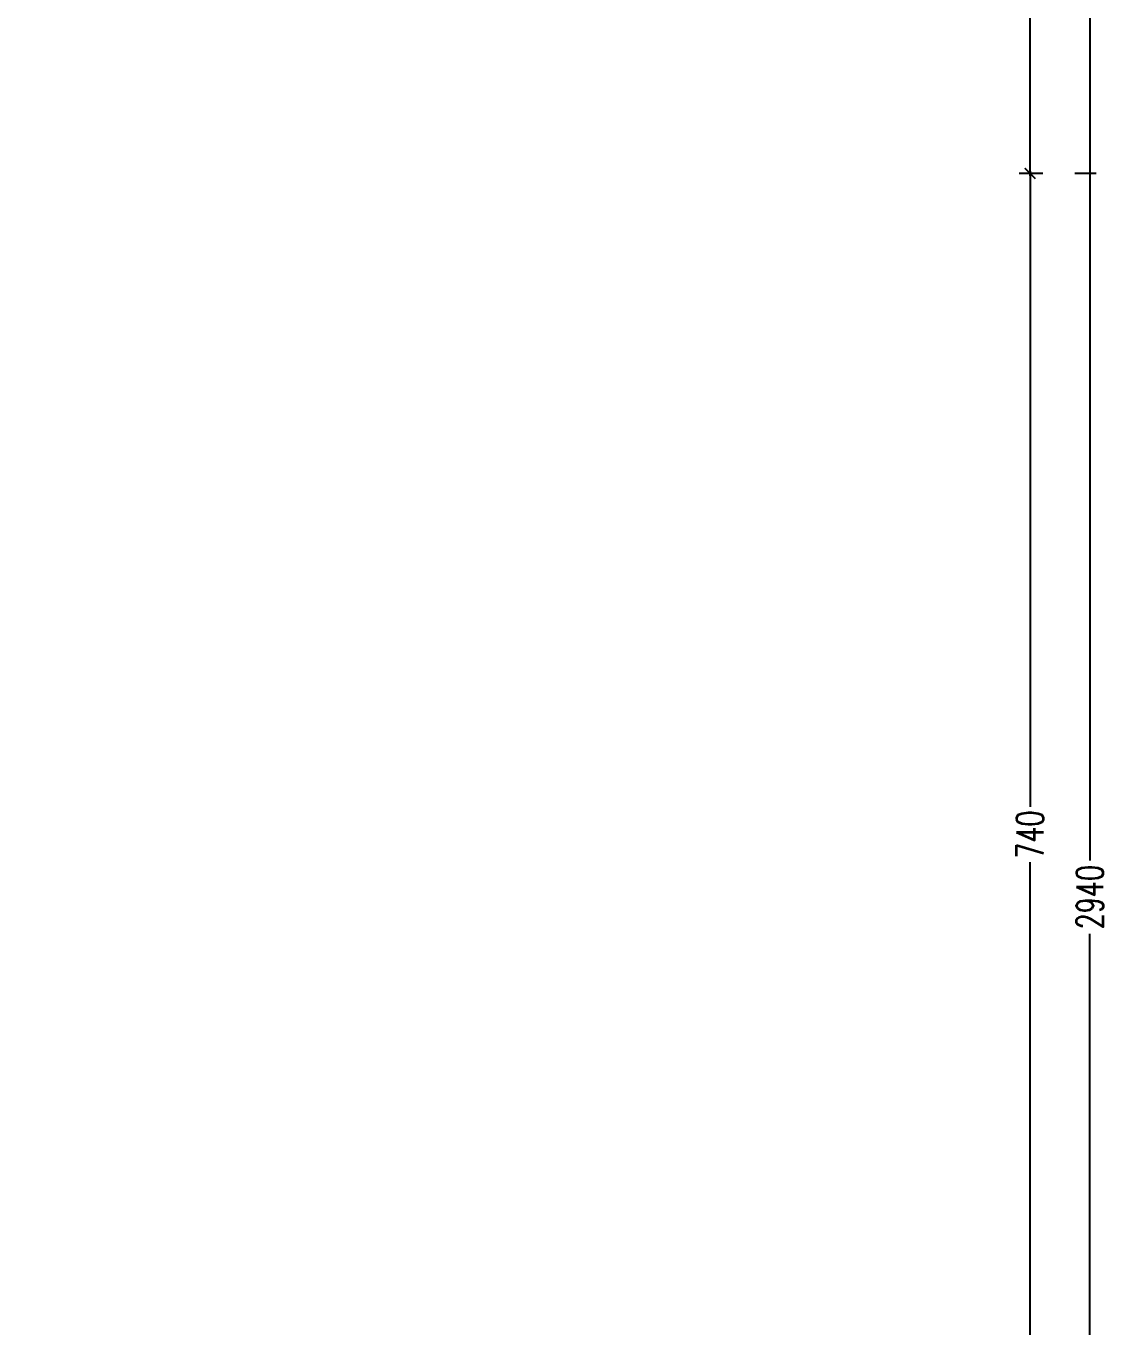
# Model space of a CAD drawing. Header units: centimetres. Extents: x -3207095 to 15275363, y -32656 to 4798027.
# Drawn here: x 689563 to 690170, y 4438049 to 4438776 of the extents above; entities that cross this region are included whole.
import ezdxf

# ---------------------------------------------------------------- set-up
doc = ezdxf.new("R2010")
doc.units = ezdxf.units.CM
doc.linetypes.add('ACAD_ISO03W100', pattern=[30, 12, -18])
doc.linetypes.add('DUZ', pattern=[500, 500])
doc.layers.get('0').update_dxf_attribs({"color": 1, "linetype": 'DUZ'})
doc.layers.add('DIM', color=1, linetype='DUZ')
doc.styles.add('DIM', font='ROMANSTW.SHX', dxfattribs={"width": 0.7})
doc.dimstyles.new('1_100', dxfattribs={"dimtxt": 15, "dimasz": 6, "dimexe": 6, "dimexo": 0, "dimgap": 2, "dimtad": 0, "dimdec": 1, "dimzin": 11, "dimdsep": 46, "dimtxsty": 'DIM', "dimblk": 'ARCHTICK', "dimcen": 3, "dimdle": 1.25, "dimclrt": 2, "dimadec": 0, "dimazin": 0, "dimtfac": 1.25, "dimtdec": 1, "dimtix": 1, "dimtofl": 0, "dimtmove": 1, "dimatfit": 3, "dimldrblk": 'ARCHTICK', "dimfxl": 20, "dimfxlon": 1, "dimtolj": 1, "dimtzin": 0, "dimarcsym": 0})

# ---------------------------------------------------------------- blocks, each defined once
blk = doc.blocks.new('_ArchTick')
at = {"color": 0, "linetype": 'ByBlock', "const_width": 0.15}
blk.add_lwpolyline([(-0.5, -0.5), (0.5, 0.5)], dxfattribs=at)
blk = doc.blocks.new('*D4840')
at = {"layer": 'Defpoints', "color": 0, "linetype": 'Continuous', "lineweight": 5, "transparency": 16777216}
for p in [(690132, 4439213.74), (690124.83, 4438693.74), (690132, 4438693.74)]:
    blk.add_point(p, dxfattribs=at)
at = {"layer": 'DIM', "color": 0, "linetype": 'Continuous', "lineweight": -2, "transparency": 16777216}
for p, q in [((690132, 4439213.74), (690118.83, 4439213.74)), ((690124.83, 4439214.99), (690124.83, 4438969.24)), ((690124.83, 4438692.49), (690124.83, 4438938.24)), ((690132, 4438693.74), (690118.83, 4438693.74))]:
    blk.add_line(p, q, dxfattribs=at)
at = {"layer": 'DIM', "color": 0, "linetype": 'Continuous', "lineweight": -2, "transparency": 16777216, "xscale": 6, "yscale": 6, "zscale": 6}
for p, rotation in [((690124.83, 4439213.74), 90), ((690124.83, 4438693.74), 270)]:
    blk.add_blockref('_ArchTick', p, dxfattribs=dict(at, rotation=rotation))
at = {"layer": 'DIM', "color": 2, "linetype": 'Continuous', "lineweight": 5, "transparency": 16777216, "insert": (690124.83, 4438953.74), "char_height": 15, "attachment_point": 5, "rotation": 90, "style": 'DIM'}
blk.add_mtext('\\A1;520', dxfattribs=at)
blk = doc.blocks.new('*D4841')
at = {"layer": 'Defpoints', "color": 0, "linetype": 'Continuous', "lineweight": 5, "transparency": 16777216}
for p in [(690132, 4438693.74), (690124.83, 4437953.74), (690132, 4437953.74)]:
    blk.add_point(p, dxfattribs=at)
at = {"layer": 'DIM', "color": 0, "linetype": 'Continuous', "lineweight": -2, "transparency": 16777216}
for p, q in [((690132, 4438693.74), (690118.83, 4438693.74)), ((690124.83, 4438694.99), (690124.83, 4438339.24)), ((690124.83, 4437952.49), (690124.83, 4438308.24)), ((690132, 4437953.74), (690118.83, 4437953.74))]:
    blk.add_line(p, q, dxfattribs=at)
at = {"layer": 'DIM', "color": 0, "linetype": 'Continuous', "lineweight": -2, "transparency": 16777216, "xscale": 6, "yscale": 6, "zscale": 6}
for p, rotation in [((690124.83, 4438693.74), 90), ((690124.83, 4437953.74), 270)]:
    blk.add_blockref('_ArchTick', p, dxfattribs=dict(at, rotation=rotation))
at = {"layer": 'DIM', "color": 2, "linetype": 'Continuous', "lineweight": 5, "transparency": 16777216, "insert": (690124.83, 4438323.74), "char_height": 15, "attachment_point": 5, "rotation": 90, "style": 'DIM'}
blk.add_mtext('\\A1;740', dxfattribs=at)
blk = doc.blocks.new('*D4845')
at = {"layer": 'Defpoints', "color": 0, "linetype": 'Continuous', "lineweight": 5, "transparency": 16777216}
for p in [(690158.36, 4439758.74), (690181.82, 4439758.74), (690181.82, 4436818.74)]:
    blk.add_point(p, dxfattribs=at)
at = {"layer": 'DIM', "color": 0, "linetype": 'Continuous', "lineweight": -2, "transparency": 16777216}
for p, q in [((690178.36, 4439758.74), (690152.36, 4439758.74)), ((690158.36, 4439759.99), (690158.36, 4438309.24)), ((690158.36, 4436817.49), (690158.36, 4438268.24)), ((690178.36, 4436818.74), (690152.36, 4436818.74))]:
    blk.add_line(p, q, dxfattribs=at)
at = {"layer": 'DIM', "color": 0, "linetype": 'Continuous', "lineweight": -2, "transparency": 16777216, "xscale": 6, "yscale": 6, "zscale": 6}
for p, rotation in [((690158.36, 4439758.74), 90), ((690158.36, 4436818.74), 270)]:
    blk.add_blockref('_ArchTick', p, dxfattribs=dict(at, rotation=rotation))
at = {"layer": 'DIM', "color": 2, "linetype": 'Continuous', "lineweight": 5, "transparency": 16777216, "insert": (690158.36, 4438288.74), "char_height": 15, "attachment_point": 5, "rotation": 90, "style": 'DIM'}
blk.add_mtext('\\A1;2940', dxfattribs=at)
blk = doc.blocks.new('*D5819')
at = {"layer": 'Defpoints', "color": 0, "linetype": 'Continuous', "lineweight": 5, "transparency": 16777216}
for p in [(691256.93, 4438668.74), (0, 4437978.74), (691238.54, 4437978.74)]:
    blk.add_point(p, dxfattribs=at)
at = {"layer": 'DIM', "color": 0, "linetype": 'Continuous', "lineweight": -2, "transparency": 16777216}
for p, q in [((691256.93, 4438668.74), (691232.54, 4438668.74)), ((691238.54, 4438669.99), (691238.54, 4438339.24)), ((691238.54, 4437977.49), (691238.54, 4438308.24)), ((691218.54, 4437978.74), (691244.54, 4437978.74))]:
    blk.add_line(p, q, dxfattribs=at)
at = {"layer": 'DIM', "color": 0, "linetype": 'Continuous', "lineweight": -2, "transparency": 16777216, "xscale": 6, "yscale": 6, "zscale": 6}
for p, rotation in [((691238.54, 4438668.74), 90), ((691238.54, 4437978.74), 270)]:
    blk.add_blockref('_ArchTick', p, dxfattribs=dict(at, rotation=rotation))
at = {"layer": 'DIM', "color": 2, "linetype": 'Continuous', "lineweight": 5, "transparency": 16777216, "insert": (691238.54, 4438323.74), "char_height": 15, "attachment_point": 5, "rotation": 90, "style": 'DIM'}
blk.add_mtext('\\A1;690', dxfattribs=at)

msp = doc.modelspace()

# ---------------------------------------------------------------- linework, layer by layer
at = {"color": 232, "linetype": 'ACAD_ISO03W100'}
msp.add_line((694061.93, 4438693.74), (690121.93, 4438693.74), dxfattribs=at)

# ---------------------------------------------------------------- dimensions: what is measured, and where the dimension line sits
at = {"layer": 'DIM', "linetype": 'Continuous', "lineweight": 5}
for base, p1, p2, picture, middle in [((690158.36, 4439758.74), (690181.82, 4436818.74), (690181.82, 4439758.74), '*D4845', (690158.36, 4438288.74)), ((690124.83, 4438693.74), (690132, 4439213.74), (690132, 4438693.74), '*D4840', (690124.83, 4438953.74)), ((690124.83, 4437953.74), (690132, 4438693.74), (690132, 4437953.74), '*D4841', (690124.83, 4438323.74)), ((691238.54, 4437978.74), (691256.93, 4438668.74), (0, 4437978.74), '*D5819', (691238.54, 4438323.74))]:
    dim = msp.add_linear_dim(base=base, p1=p1, p2=p2, angle=90, dimstyle='1_100', dxfattribs=at)
    dim.commit()
    dim.dimension.update_dxf_attribs({"geometry": picture, "text_midpoint": middle})

doc.saveas('drawing.dxf')
